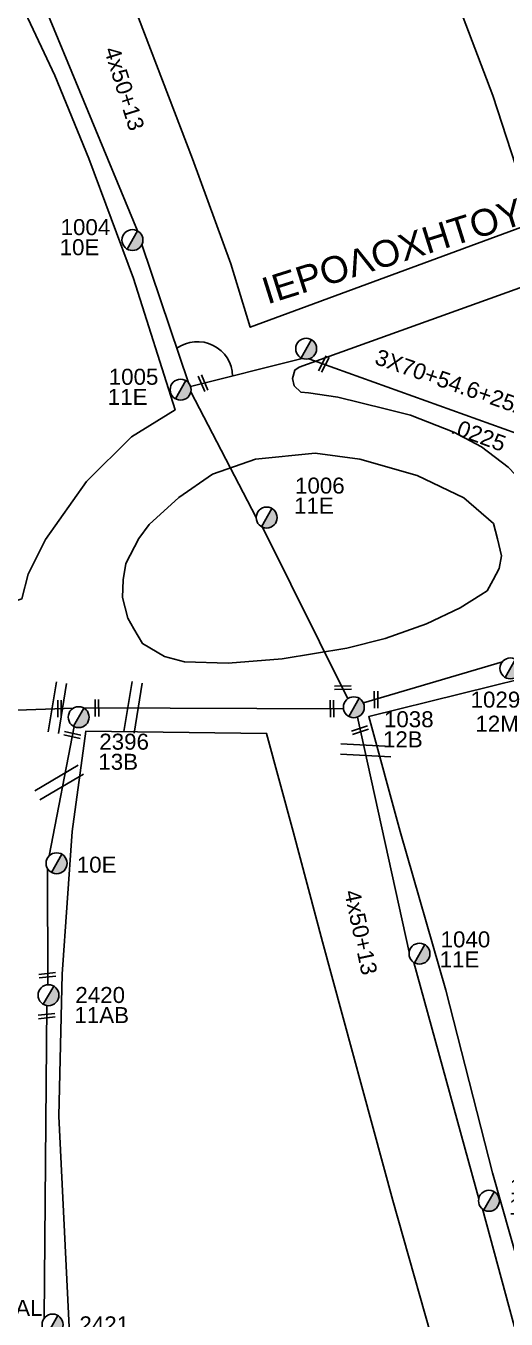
# Model space of a CAD drawing. Header units: millimetres. Extents: x 645 to 3057, y 900 to 1793.
# Drawn here: x 1631.6 to 1685.6, y 1535.7 to 1681.3 of the extents above; entities that cross this region are included whole.
import ezdxf

# ---------------------------------------------------------------- set-up
doc = ezdxf.new("R2010")
doc.units = ezdxf.units.MM
doc.linetypes.add('DASHED', pattern=[19.05, 12.7, -6.35])
for name, color, linetype in [('Άγνωστα', 7, 'Continuous'), ('Γέφυρες Εναέριου Δικτύου', 7, 'Continuous'), ('Γυμνά εναέρια ΧΤ (3Φ)   4x16AL', 7, 'Continuous'), ('Επιγραφές - Σχήματα', 7, 'Continuous'), ('Μηχανική τομή', 7, 'Continuous'), ('Στύλος ΦΜ', 7, 'Continuous'), ('Στύλος ΦΜ @ 1', 7, 'Continuous'), ('Συνεστραμμένα ΧΤ   3x70+54.6+25 AL', 7, 'SYN_LINE'), ('Τομή', 7, 'Continuous'), ('Υπόβαθρο ΔΕΗ', 7, 'Continuous'), ('Υπόγεια καλώδια Παροχών ΧΤ   .0225', 7, 'DASHED')]:
    doc.layers.add(name, color=color, linetype=linetype)
doc.styles.get("Standard").update_dxf_attribs({"font": 'arial.ttf'})
doc.linetypes.add('SYN_LINE', pattern='A,0.5,-0.0001,["/\\/\\/\\/",Standard,S=0.1,R=0,X=0,Y=-0.05],-0.25', length=0.7501)

# ---------------------------------------------------------------- blocks, each defined once
blk = doc.blocks.new('ΥΠΑΡΧΩΝ ΤΣΙΜΕΝΤΕΝΙΟΣ ΣΤΥΛΟΣ')
at = {"layer": 'Στύλος ΦΜ'}
blk.add_hatch(color=256, dxfattribs=at).paths.add_polyline_path([(-1.29, -2.28, 0.574793), (2.62, 0, 0.268822), (1.3, 2.27)])
blk.add_line((-1.29, -2.28), (1.3, 2.27), dxfattribs=at)
blk.add_circle((0, 0), 2.62, dxfattribs=at)
at = {"layer": 'Στύλος ΦΜ', "flags": 4}
for tag, p in [('ΑΡΙΘΜΟΣ', (-4.68, 8.05)), ('ΤΥΠΟΣ', (-4.91, 3.03))]:
    blk.add_attdef(tag, p, '', height=4, dxfattribs=at)
blk = doc.blocks.new('ΜΗΧΑΝΙΚΗ ΤΟΜΗ')
at = {"layer": 'Μηχανική τομή', "ltscale": 40}
for p, q in [((-1.89, 0.78), (1.89, 0.78)), ((1.89, 0), (-1.89, 0))]:
    blk.add_line(p, q, dxfattribs=at)
blk = doc.blocks.new('ΤΟΜΗ')
at = {"layer": 'Τομή', "ltscale": 40}
for p, q in [((-5.68, 0), (5.68, 0)), ((5.68, -2.33), (-5.68, -2.33))]:
    blk.add_line(p, q, dxfattribs=at)

msp = doc.modelspace()

# ---------------------------------------------------------------- linework, layer by layer
at = {"layer": 'Άγνωστα', "color": 85}
for points in [[(1632.94685, 1685.24588), (1644.11797, 1658.18577)], [(1644.6068, 1656.63611), (1649.85977, 1641.08394)], [(1650.12383, 1640.07099), (1657.476, 1625.93354)], [(1658.19181, 1624.82865), (1667.77372, 1605.51672)]]:
    msp.add_lwpolyline(points, dxfattribs=at)
at = {"layer": 'Άγνωστα', "color": 1}
for points in [[(1668.85785, 1603.45226), (1674.68986, 1576.99659)], [(1675.20764, 1575.84615), (1682.51881, 1549.2487)], [(1682.94032, 1548.08994), (1689.37405, 1524.39207)]]:
    msp.add_lwpolyline(points, dxfattribs=at)
at = {"layer": 'Άγνωστα', "color": 6}
for points in [[(1636.97193, 1602.39119), (1634.18109, 1587.83744)], [(1634.00569, 1573.32713), (1633.97845, 1586.43199)], [(1633.59664, 1535.76302), (1633.9126, 1570.98957)]]:
    msp.add_lwpolyline(points, dxfattribs=at)
at = {"layer": 'Γέφυρες Εναέριου Δικτύου'}
msp.add_arc((1650.8622, 1641.76155), 3.95453, 1.200654, 125.8202119, dxfattribs=at)
at = {"layer": 'Συνεστραμμένα ΧΤ   3x70+54.6+25 AL', "color": 85, "ltscale": 10}
msp.add_lwpolyline([(1650.0988, 1640.65021), (1662.65582, 1643.82924)], dxfattribs=at)
at = {"layer": 'Συνεστραμμένα ΧΤ   3x70+54.6+25 AL', "color": 85, "ltscale": 20}
msp.add_lwpolyline([(1663.39157, 1643.77927), (1692.6669, 1633.27962)], dxfattribs=at)
at = {"layer": 'Συνεστραμμένα ΧΤ   3x70+54.6+25 AL', "color": 27, "ltscale": 20}
for points in [[(1685.17989, 1609.69031), (1669.53578, 1605.04908)], [(1667.29745, 1604.39584), (1638.05368, 1604.48328)]]:
    msp.add_lwpolyline(points, dxfattribs=at)
at = {"layer": 'Συνεστραμμένα ΧΤ   3x70+54.6+25 AL', "color": 2, "ltscale": 20}
msp.add_lwpolyline([(1636.89979, 1604.46223), (1612.59778, 1603.58008)], dxfattribs=at)
at = {"layer": 'Υπόβαθρο ΔΕΗ'}
for points in [[(1612.08124, 1742.50306), (1620.50025, 1728.20234), (1629.17956, 1712.322), (1635.55227, 1699.9974), (1644.23906, 1682.17256), (1650.31995, 1666.29005), (1654.60862, 1654.47535), (1656.80681, 1647.34075), (1688.76088, 1659.12597), (1684.10448, 1673.41437), (1678.31716, 1688.65457), (1670.35349, 1707.31808), (1662.33349, 1723.69078), (1659.87692, 1728.61658), (1653.92006, 1744.04577), (1650.91511, 1751.99959), (1640.676, 1750.72031), (1625.11882, 1747.15943), (1614.99102, 1743.48843), (1612.08124, 1742.50306)], [(1571.97738, 1692.17871), (1573.94385, 1677.90988), (1578.15438, 1665.51653), (1583.58301, 1654.846), (1589.94761, 1642.1193), (1593.59549, 1631.96454), (1596.07411, 1623.11883), (1596.99569, 1613.21418), (1621.67569, 1613.71635), (1631.09155, 1616.75885), (1631.80519, 1619.54426), (1633.7533, 1623.45894), (1638.39109, 1629.96687), (1643.43308, 1635.00858), (1648.34393, 1638.03078), (1643.66614, 1652.81228), (1638.62261, 1666.31865), (1634.81814, 1675.65687), (1631.48651, 1682.77112)], [(1662.2929, 1642.84718), (1691.41738, 1653.3131), (1698.07869, 1633.37937), (1698.22223, 1631.72854), (1697.55445, 1629.89301), (1697.20148, 1628.99514), (1695.86593, 1627.8827), (1693.99244, 1627.10399), (1692.3601, 1626.95567), (1690.54226, 1627.2894), (1688.36549, 1628.97884), (1685.82423, 1631.59308), (1682.84752, 1633.88122), (1679.73123, 1635.5128), (1674.84064, 1637.44434), (1671.98404, 1638.14889), (1666.66349, 1639.45321), (1663.34315, 1639.95381), (1662.48989, 1640.04651), (1661.76646, 1640.75106), (1661.56242, 1641.56685), (1661.84066, 1642.51242), (1662.2929, 1642.84718)], [(1680.8365, 1628.12333), (1684.19135, 1625.23316), (1684.64401, 1623.50563), (1685.0972, 1621.62518), (1684.82972, 1620.18558), (1684.15074, 1618.88994), (1683.47175, 1617.67656), (1682.77218, 1617.22412), (1680.44296, 1615.75452), (1676.65709, 1613.94474), (1671.97553, 1612.2918), (1667.67528, 1611.20182), (1660.39813, 1610.02666), (1654.30782, 1609.51252), (1649.39232, 1609.66928), (1647.1564, 1610.29373), (1644.69032, 1611.73982), (1643.70389, 1613.3831), (1643.04626, 1614.59913), (1642.42152, 1616.89973), (1642.52017, 1618.90453), (1642.81713, 1620.75843), (1644.2639, 1623.55201), (1645.41473, 1625.12957), (1648.77424, 1628.16754), (1652.55556, 1630.79679), (1657.38908, 1632.47294), (1664.11508, 1633.17062), (1669.14588, 1632.48044), (1675.59057, 1630.63996), (1680.8365, 1628.12333)], [(1689.1956, 1534.08586), (1684.06351, 1552.15757), (1678.82212, 1572.71203), (1673.68501, 1590.59429), (1670.14027, 1603.52042), (1690.80198, 1608.64194), (1701.9858, 1611.66317), (1714.47578, 1590.59429), (1722.51761, 1577.17941), (1732.94238, 1559.46852), (1739.23616, 1548.7089), (1736.45142, 1545.56468), (1730.62409, 1536.9052), (1727.21431, 1530.17255)]]:
    msp.add_lwpolyline(points, dxfattribs=at)
msp.add_lwpolyline([(1661.64987, 1590.59429), (1664.94992, 1578.15203), (1672.86878, 1549.04731), (1678.27748, 1529.81737), (1682.86169, 1513.75777), (1688.65323, 1493.3814), (1694.71777, 1471.75128), (1702.61768, 1442.63945), (1708.29672, 1422.63867), (1676.14412, 1402.84441), (1665.85832, 1421.66204), (1656.25477, 1442.8046), (1649.84084, 1460.84679), (1642.23134, 1488.62001), (1638.75713, 1507.60475), (1636.79457, 1527.14886), (1635.26974, 1558.54595), (1635.63645, 1574.52725), (1636.75152, 1590.59429), (1638.29112, 1601.86817), (1658.64884, 1601.61597)], close=True, dxfattribs=at)

# ---------------------------------------------------------------- block references
at = {"layer": 'Μηχανική τομή'}
for p, xscale, yscale, zscale, rotation in [((1665.26031, 1643.10904), 0.4999999999999186, 0.4999999999999186, 0.4999999999999186, 62.77283260488876), ((1651.32045, 1640.95949), 0.499999999999821, 0.499999999999821, 0.499999999999821, 292.9200240721664), ((1667.24389, 1606.58457), 0.5000000000000457, 0.5000000000000457, 0.5000000000000457, 1.108945658728714), ((1670.77351, 1605.41629), 0.4999999999997877, 0.4999999999997877, 0.4999999999997877, 270.5640433509021), ((1635.14093, 1604.39839), 0.4999999999997877, 0.4999999999997877, 0.4999999999997877, 270.5640433509021), ((1639.35534, 1604.47939), 0.4999999999997877, 0.4999999999997877, 0.4999999999997877, 270.5640433509021), ((1665.81156, 1604.40028), 0.4999999999997877, 0.4999999999997877, 0.4999999999997877, 270.5640433509021), ((1636.73827, 1601.24406), 0.5000000000000706, 0.5000000000000706, 0.5000000000000706, 346.8208256388763), ((1669.21606, 1601.79697), 0.5000000000000308, 0.5000000000000308, 0.5000000000000308, 18.48845697293148), ((1634.0005, 1574.2068), 0.5000000000000858, 0.5000000000000858, 0.5000000000000858, 5.779569768476978), ((1633.89681, 1569.60462), 0.5000000000000858, 0.5000000000000858, 0.5000000000000858, 5.779569768476978)]:
    msp.add_blockref('ΜΗΧΑΝΙΚΗ ΤΟΜΗ', p, dxfattribs=dict(at, xscale=xscale, yscale=yscale, zscale=zscale, rotation=rotation))
at = {"layer": 'Στύλος ΦΜ @ 1', "ltscale": 40}
ref = msp.add_blockref('ΥΠΑΡΧΩΝ ΤΣΙΜΕΝΤΕΝΙΟΣ ΣΤΥΛΟΣ', (1643.54921, 1657.15443), dxfattribs=dict(at, xscale=0.4499999999998181, yscale=0.4499999999998181, zscale=0.4499999999998181))
ref.add_attrib('ΤΥΠΟΣ', '10E', (1635.34859, 1655.44647), dxfattribs={"layer": 'Στύλος ΦΜ', "height": 1.8, "flags": 4})
ref.add_attrib('ΑΡΙΘΜΟΣ', '1004', (1635.45514, 1657.70876), dxfattribs={"layer": 'Στύλος ΦΜ', "height": 1.8, "flags": 4})
at = {"layer": 'Στύλος ΦΜ @ 1', "ltscale": 40, "xscale": 0.4499999999998181, "yscale": 0.4499999999998181, "zscale": 0.4499999999998181}
msp.add_blockref('ΥΠΑΡΧΩΝ ΤΣΙΜΕΝΤΕΝΙΟΣ ΣΤΥΛΟΣ', (1663.09949, 1644.92025), dxfattribs=at)
at = {"layer": 'Στύλος ΦΜ @ 1', "ltscale": 40}
ref = msp.add_blockref('ΥΠΑΡΧΩΝ ΤΣΙΜΕΝΤΕΝΙΟΣ ΣΤΥΛΟΣ', (1648.97084, 1640.31132), dxfattribs=dict(at, xscale=0.4499999999998181, yscale=0.4499999999998181, zscale=0.4499999999998181))
ref.add_attrib('ΤΥΠΟΣ', '11E', (1640.77021, 1638.60336), dxfattribs={"layer": 'Στύλος ΦΜ', "height": 1.8, "flags": 4})
ref.add_attrib('ΑΡΙΘΜΟΣ', '1005', (1640.87676, 1640.86565), dxfattribs={"layer": 'Στύλος ΦΜ', "height": 1.8, "flags": 4})
ref = msp.add_blockref('ΥΠΑΡΧΩΝ ΤΣΙΜΕΝΤΕΝΙΟΣ ΣΤΥΛΟΣ', (1658.65357, 1625.91213), dxfattribs=dict(at, xscale=0.4499999999998181, yscale=0.4499999999998181, zscale=0.4499999999998181))
ref.add_attrib('ΤΥΠΟΣ', '11E', (1661.73581, 1626.35227), dxfattribs={"layer": 'Στύλος ΦΜ', "height": 1.8, "flags": 4})
ref.add_attrib('ΑΡΙΘΜΟΣ', '1006', (1661.84236, 1628.61456), dxfattribs={"layer": 'Στύλος ΦΜ', "height": 1.8, "flags": 4})
ref = msp.add_blockref('ΥΠΑΡΧΩΝ ΤΣΙΜΕΝΤΕΝΙΟΣ ΣΤΥΛΟΣ', (1686.08759, 1608.93984), dxfattribs=dict(at, xscale=0.4499999999998181, yscale=0.4499999999998181, zscale=0.4499999999998181))
ref.add_attrib('ΤΥΠΟΣ', '12M', (1682.14261, 1601.8156), dxfattribs={"layer": 'Στύλος ΦΜ', "height": 1.8, "flags": 4})
ref.add_attrib('ΑΡΙΘΜΟΣ', '1029', (1681.60191, 1604.52263), dxfattribs={"layer": 'Στύλος ΦΜ', "height": 1.8, "flags": 4})
ref = msp.add_blockref('ΥΠΑΡΧΩΝ ΤΣΙΜΕΝΤΕΝΙΟΣ ΣΤΥΛΟΣ', (1668.46344, 1604.56203), dxfattribs=dict(at, xscale=0.4499999999998181, yscale=0.4499999999998181, zscale=0.4499999999998181))
ref.add_attrib('ΤΥΠΟΣ', '12B', (1671.74273, 1600.05315), dxfattribs={"layer": 'Στύλος ΦΜ', "height": 1.8, "flags": 4})
ref.add_attrib('ΑΡΙΘΜΟΣ', '1038', (1671.84928, 1602.31543), dxfattribs={"layer": 'Στύλος ΦΜ', "height": 1.8, "flags": 4})
ref = msp.add_blockref('ΥΠΑΡΧΩΝ ΤΣΙΜΕΝΤΕΝΙΟΣ ΣΤΥΛΟΣ', (1637.49546, 1603.4462), dxfattribs=dict(at, xscale=0.4499999999998181, yscale=0.4499999999998181, zscale=0.4499999999998181))
ref.add_attrib('ΤΥΠΟΣ', '13B', (1639.7064, 1597.52663), dxfattribs={"layer": 'Στύλος ΦΜ', "height": 1.8, "flags": 4})
ref.add_attrib('ΑΡΙΘΜΟΣ', '2396', (1639.81294, 1599.78892), dxfattribs={"layer": 'Στύλος ΦΜ', "height": 1.8, "flags": 4})
ref = msp.add_blockref('ΥΠΑΡΧΩΝ ΤΣΙΜΕΝΤΕΝΙΟΣ ΣΤΥΛΟΣ', (1635.00986, 1587.00061), dxfattribs=dict(at, xscale=0.4499999999998181, yscale=0.4499999999998181, zscale=0.4499999999998181))
ref.add_attrib('ΤΥΠΟΣ', '10E', (1637.28187, 1585.94514), dxfattribs={"layer": 'Στύλος ΦΜ', "height": 1.8, "flags": 4})
ref = msp.add_blockref('ΥΠΑΡΧΩΝ ΤΣΙΜΕΝΤΕΝΙΟΣ ΣΤΥΛΟΣ', (1675.85572, 1576.82958), dxfattribs=dict(at, xscale=0.4499999999998181, yscale=0.4499999999998181, zscale=0.4499999999998181))
ref.add_attrib('ΤΥΠΟΣ', '11E', (1678.11828, 1575.27642), dxfattribs={"layer": 'Στύλος ΦΜ', "height": 1.8, "flags": 4})
ref.add_attrib('ΑΡΙΘΜΟΣ', '1040', (1678.22483, 1577.53871), dxfattribs={"layer": 'Στύλος ΦΜ', "height": 1.8, "flags": 4})
ref = msp.add_blockref('ΥΠΑΡΧΩΝ ΤΣΙΜΕΝΤΕΝΙΟΣ ΣΤΥΛΟΣ', (1634.09661, 1572.15287), dxfattribs=dict(at, xscale=0.4499999999998181, yscale=0.4499999999998181, zscale=0.4499999999998181))
ref.add_attrib('ΤΥΠΟΣ', '11AB', (1637.01367, 1569.01516), dxfattribs={"layer": 'Στύλος ΦΜ', "height": 1.8, "flags": 4})
ref.add_attrib('ΑΡΙΘΜΟΣ', '2420', (1637.12022, 1571.27745), dxfattribs={"layer": 'Στύλος ΦΜ', "height": 1.8, "flags": 4})
ref = msp.add_blockref('ΥΠΑΡΧΩΝ ΤΣΙΜΕΝΤΕΝΙΟΣ ΣΤΥΛΟΣ', (1683.67263, 1549.01236), dxfattribs=dict(at, xscale=0.4499999999998181, yscale=0.4499999999998181, zscale=0.4499999999998181))
ref.add_attrib('ΤΥΠΟΣ', '11E', (1685.93519, 1547.45921), dxfattribs={"layer": 'Στύλος ΦΜ', "height": 1.8, "flags": 4})
ref.add_attrib('ΑΡΙΘΜΟΣ', '1041', (1686.04173, 1549.72149), dxfattribs={"layer": 'Στύλος ΦΜ', "height": 1.8, "flags": 4})
ref = msp.add_blockref('ΥΠΑΡΧΩΝ ΤΣΙΜΕΝΤΕΝΙΟΣ ΣΤΥΛΟΣ', (1634.55535, 1535.0789), dxfattribs=dict(at, xscale=0.4499999999998181, yscale=0.4499999999998181, zscale=0.4499999999998181))
ref.add_attrib('ΤΥΠΟΣ', '10E', (1637.47241, 1531.94119), dxfattribs={"layer": 'Στύλος ΦΜ', "height": 1.8, "flags": 4})
ref.add_attrib('ΑΡΙΘΜΟΣ', '2421', (1637.57896, 1534.20347), dxfattribs={"layer": 'Στύλος ΦΜ', "height": 1.8, "flags": 4})
at = {"layer": 'Τομή'}
for p, xscale, yscale, zscale, rotation in [((1635.67391, 1604.41773), 0.5000000000000702, 0.5000000000000702, 0.5000000000000702, 260.6428484152043), ((1644.1941, 1604.46492), 0.5000000000000702, 0.5000000000000702, 0.5000000000000702, 260.6428484152043), ((1669.7911, 1599.1397), 0.5000000000001887, 0.5000000000001887, 0.5000000000001887, 176.9075474258501), ((1635.58682, 1595.59107), 0.5000000000001721, 0.5000000000001721, 0.5000000000001721, 210.3429631972343)]:
    msp.add_blockref('ΤΟΜΗ', p, dxfattribs=dict(at, xscale=xscale, yscale=yscale, zscale=zscale, rotation=rotation))

# ---------------------------------------------------------------- texts
at = {"layer": 'Γυμνά εναέρια ΧΤ (3Φ)   4x16AL', "color": 7, "insert": (1624.47906, 1537.85685), "char_height": 1.8, "width": 168.3717627, "attachment_point": 1}
msp.add_mtext('4X16AL', dxfattribs=at)
at = {"layer": 'Επιγραφές - Σχήματα', "color": 7, "char_height": 1.8, "width": 168.3717627, "attachment_point": 1}
for insert, rotation in [((1642.05553, 1679.11397), 287.2973622), ((1669.1342, 1584.16903), 281.9307545)]:
    msp.add_mtext('4x50+13', dxfattribs=dict(at, insert=insert, rotation=rotation))
at = {"layer": 'Επιγραφές - Σχήματα', "insert": (1657.82234, 1652.75693), "char_height": 3, "width": 69.9753744, "attachment_point": 1, "rotation": 17.4590373}
msp.add_mtext('ΙΕΡΟΛΟΧΗΤΟΥ', dxfattribs=at)
at = {"layer": 'Συνεστραμμένα ΧΤ   3x70+54.6+25 AL', "color": 7, "insert": (1671.28825, 1644.93966), "char_height": 1.8, "width": 168.3717627, "attachment_point": 1, "rotation": 340.7584087}
msp.add_mtext('3X70+54.6+25AL', dxfattribs=at)
at = {"layer": 'Υπόγεια καλώδια Παροχών ΧΤ   .0225', "color": 7, "ltscale": 0.2, "insert": (1679.87027, 1637.16535), "char_height": 1.8, "width": 30, "attachment_point": 1, "rotation": 339.6937159}
msp.add_mtext('.0225', dxfattribs=at)

doc.saveas('drawing.dxf')
